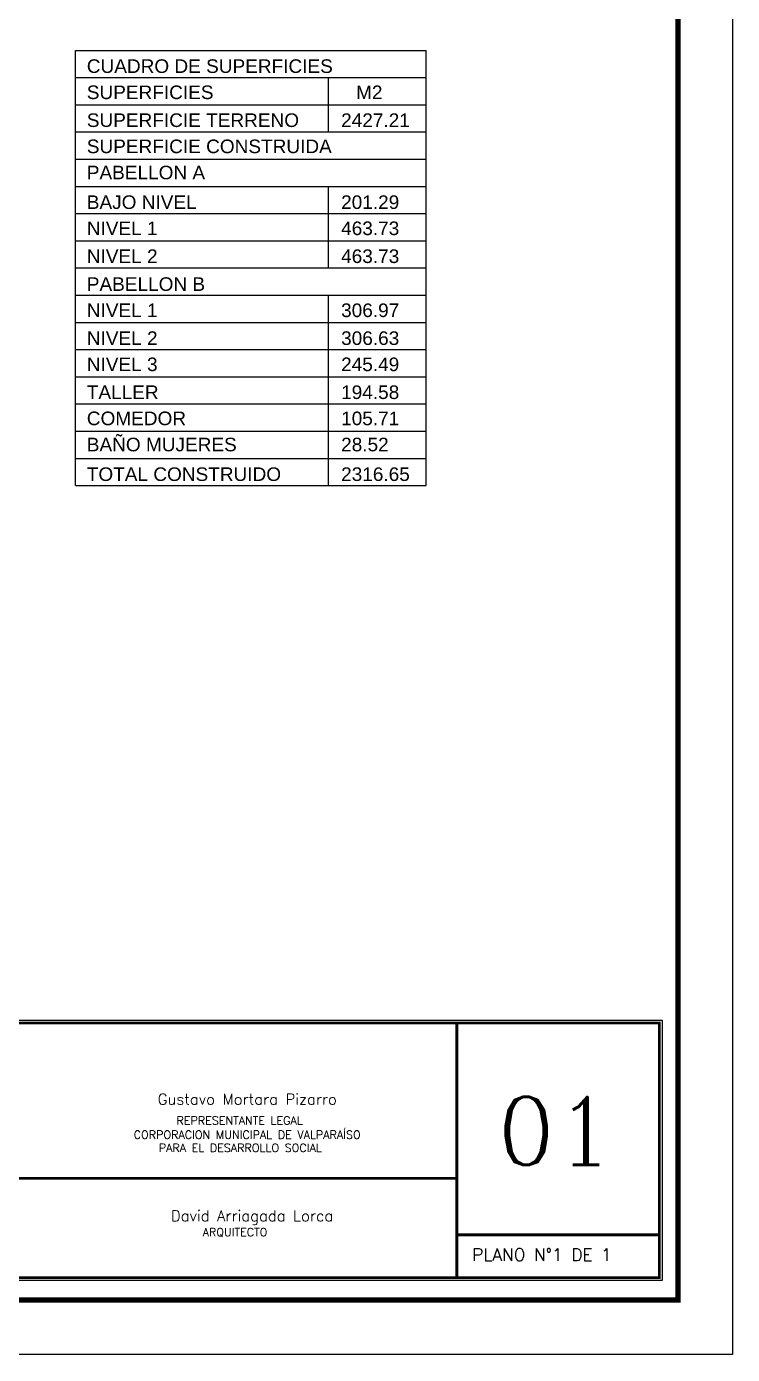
# Model space of a CAD drawing. Extents: x -8833 to -8726, y -3717 to -3576.
# Drawn here: x -8751.61 to -8725.67, y -3717.15 to -3668.34 of the extents above; entities that cross this region are included whole.
import ezdxf

# ---------------------------------------------------------------- set-up
doc = ezdxf.new("R2010")
doc.units = 0
doc.header["$MEASUREMENT"] = 0
for name, color, linetype in [('ROTULO', 7, 'CONTINUOUS'), ('TEXTO', 3, 'CONTINUOUS'), ('VIÑETA', 1, 'CONTINUOUS')]:
    doc.layers.add(name, color=color, linetype=linetype)
doc.styles.add('ROMANC', font='ROMANC', dxfattribs={"height": 0.2})
doc.styles.add('ROMANS', font='romans.shx', dxfattribs={"oblique": 10, "height": 1.3})
doc.styles.get("Standard").update_dxf_attribs({"font": 'arial.ttf'})

msp = doc.modelspace()

# ---------------------------------------------------------------- linework, layer by layer
at = {"layer": 'ROTULO', "color": 6}
for p, q in [((-8725.666, -3576.159), (-8725.666, -3717.148)), ((-8725.666, -3717.148), (-8833.013, -3717.148))]:
    msp.add_line(p, q, dxfattribs=at)
at = {"layer": 'ROTULO', "color": 6, "const_width": 0.2}
msp.add_lwpolyline([(-8727.666, -3715.148), (-8827.013, -3715.148), (-8827.013, -3578.159), (-8727.666, -3578.159)], close=True, dxfattribs=at)
at = {"layer": 'TEXTO'}
for p, q in [((-8749.811, -3685.211), (-8749.811, -3669.211)), ((-8749.811, -3669.211), (-8736.918, -3669.211)), ((-8736.918, -3685.211), (-8736.918, -3669.211)), ((-8749.811, -3670.211), (-8736.918, -3670.211)), ((-8740.51, -3672.211), (-8740.51, -3670.211)), ((-8749.811, -3671.211), (-8736.918, -3671.211)), ((-8749.811, -3672.211), (-8736.918, -3672.211)), ((-8749.811, -3673.211), (-8736.918, -3673.211)), ((-8749.811, -3674.211), (-8736.918, -3674.211)), ((-8740.51, -3677.211), (-8740.51, -3674.211)), ((-8749.811, -3675.211), (-8736.918, -3675.211)), ((-8749.811, -3676.211), (-8736.918, -3676.211)), ((-8749.811, -3677.211), (-8736.918, -3677.211)), ((-8749.811, -3678.211), (-8736.918, -3678.211)), ((-8740.51, -3685.211), (-8740.51, -3678.211)), ((-8749.811, -3679.211), (-8736.918, -3679.211)), ((-8749.811, -3680.211), (-8736.918, -3680.211)), ((-8749.811, -3681.211), (-8736.918, -3681.211)), ((-8749.811, -3682.211), (-8736.918, -3682.211)), ((-8749.811, -3683.211), (-8736.918, -3683.211)), ((-8749.811, -3684.211), (-8736.918, -3684.211)), ((-8749.811, -3685.211), (-8736.918, -3685.211))]:
    msp.add_line(p, q, dxfattribs=at)
at = {"layer": 'VIÑETA', "color": 5}
for p, q in [((-8795.909, -3704.961), (-8728.352, -3704.961)), ((-8728.352, -3704.961), (-8728.352, -3714.326)), ((-8728.352, -3714.326), (-8795.909, -3714.326))]:
    msp.add_line(p, q, dxfattribs=at)
msp.add_lwpolyline([(-8796.009, -3704.861), (-8728.252, -3704.861), (-8728.252, -3714.426), (-8796.009, -3714.426)], close=True, dxfattribs=at)
at = {"layer": 'VIÑETA', "color": 5, "const_width": 0.1}
msp.add_lwpolyline([(-8795.909, -3704.961), (-8728.352, -3704.961), (-8728.352, -3714.326), (-8795.909, -3714.326)], close=True, dxfattribs=at)
for points in [[(-8735.796, -3704.961), (-8735.796, -3714.284)], [(-8752.314, -3710.674), (-8735.796, -3710.674)], [(-8735.796, -3712.752), (-8728.352, -3712.752)]]:
    msp.add_lwpolyline(points, dxfattribs=at)

# ---------------------------------------------------------------- texts
at = {"layer": 'TEXTO'}
for s, p in [('CUADRO DE SUPERFICIES', (-8749.395, -3670.042)), ('SUPERFICIES                           M2', (-8749.395, -3671.004)), ('SUPERFICIE TERRENO', (-8749.395, -3672.029)), ('2427.21', (-8740.048, -3672.029)), ('SUPERFICIE CONSTRUIDA', (-8749.395, -3672.991)), ('PABELLON A', (-8749.395, -3673.952)), ('BAJO NIVEL', (-8749.395, -3675.042)), ('201.29', (-8740.048, -3675.042)), ('NIVEL 1', (-8749.395, -3676.003)), ('463.73', (-8740.048, -3676.003)), ('NIVEL 2', (-8749.395, -3677.029)), ('463.73', (-8740.048, -3677.029)), ('PABELLON B', (-8749.395, -3678.054)), ('NIVEL 1', (-8749.395, -3679.016)), ('306.97', (-8740.048, -3679.016)), ('NIVEL 2', (-8749.395, -3680.041)), ('306.63', (-8740.048, -3680.041)), ('NIVEL 3', (-8749.395, -3681.003)), ('245.49', (-8740.048, -3681.003)), ('TALLER', (-8749.395, -3682.028)), ('194.58', (-8740.048, -3682.028)), ('COMEDOR', (-8749.395, -3682.99)), ('105.71', (-8740.048, -3682.99)), ('BAÑO MUJERES', (-8749.395, -3683.951)), ('28.52', (-8740.048, -3683.951)), ('TOTAL CONSTRUIDO', (-8749.395, -3685.041)), ('2316.65', (-8740.048, -3685.041))]:
    msp.add_text(s, height=0.5, dxfattribs=at).set_placement(p)
at = {"layer": 'VIÑETA', "color": 7, "style": 'ROMANS'}
for s, height, p in [('Gustavo Mortara Pizarro', 0.4, (-8746.79, -3707.965)), ('REPRESENTANTE LEGAL', 0.3, (-8746.1, -3708.7)), ('CORPORACION MUNICIPAL DE VALPARAÍSO', 0.3, (-8747.673, -3709.221)), ('PARA EL DESARROLLO SOCIAL', 0.3, (-8746.751, -3709.706)), ('David Arriagada Lorca', 0.4, (-8746.305, -3712.252)), ('ARQUITECTO', 0.3, (-8745.137, -3712.802)), ('PLANO N°1 DE 1', 0.45701, (-8735.232, -3713.711))]:
    msp.add_text(s, height=height, dxfattribs=at).set_placement(p)
at = {"layer": 'VIÑETA', "style": 'ROMANC'}
msp.add_text('01', height=2.5, dxfattribs=at).set_placement((-8734.318, -3710.184))

doc.saveas('drawing.dxf')
